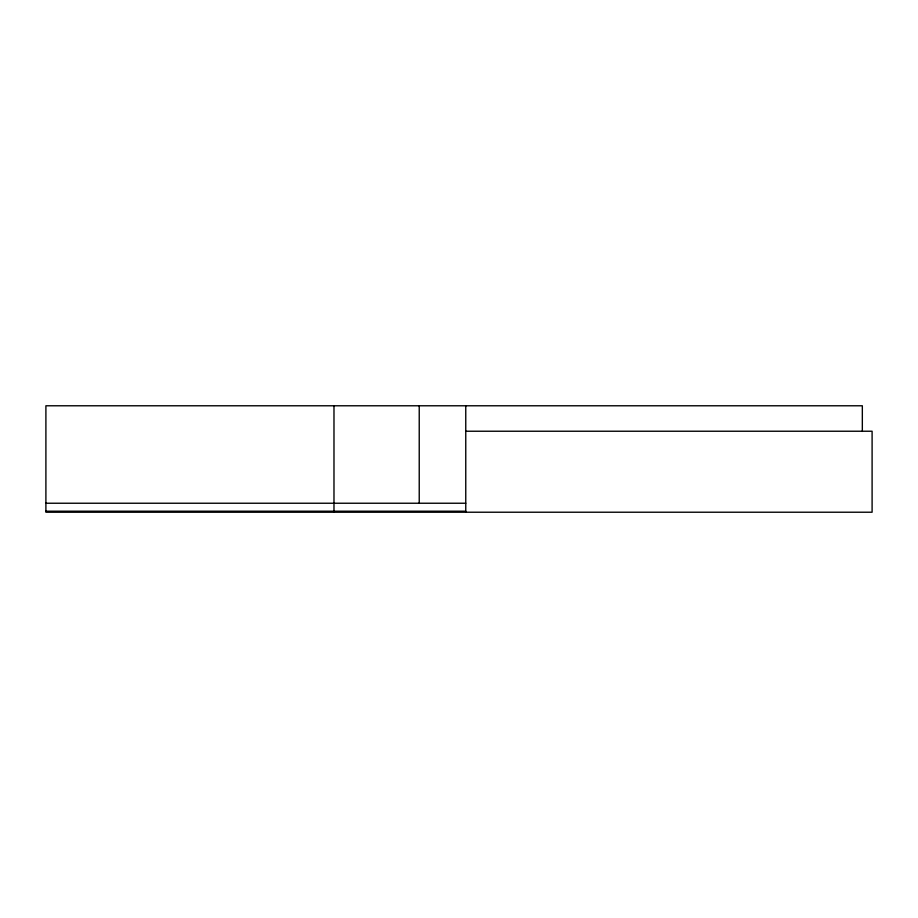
<?xml version="1.0" encoding="UTF-8"?>
<svg xmlns="http://www.w3.org/2000/svg" width="918" height="918" viewBox="0 0 918 918"><rect width="100%" height="100%" fill="white"/><g stroke="black" fill="none" stroke-linecap="round" stroke-linejoin="round"><path stroke-width="1.38" d="M465.759 431.231L872.1 431.231L872.1 512.221L45.9 512.221L45.9 405.779L862.335 405.779L862.335 431.426M45.9 503.236L465.759 503.236M45.9 511.2L465.759 511.2M465.759 405.779L465.759 512.221M419.228 405.779L419.228 503.236M333.98 405.779L333.98 512.221"/></g></svg>
